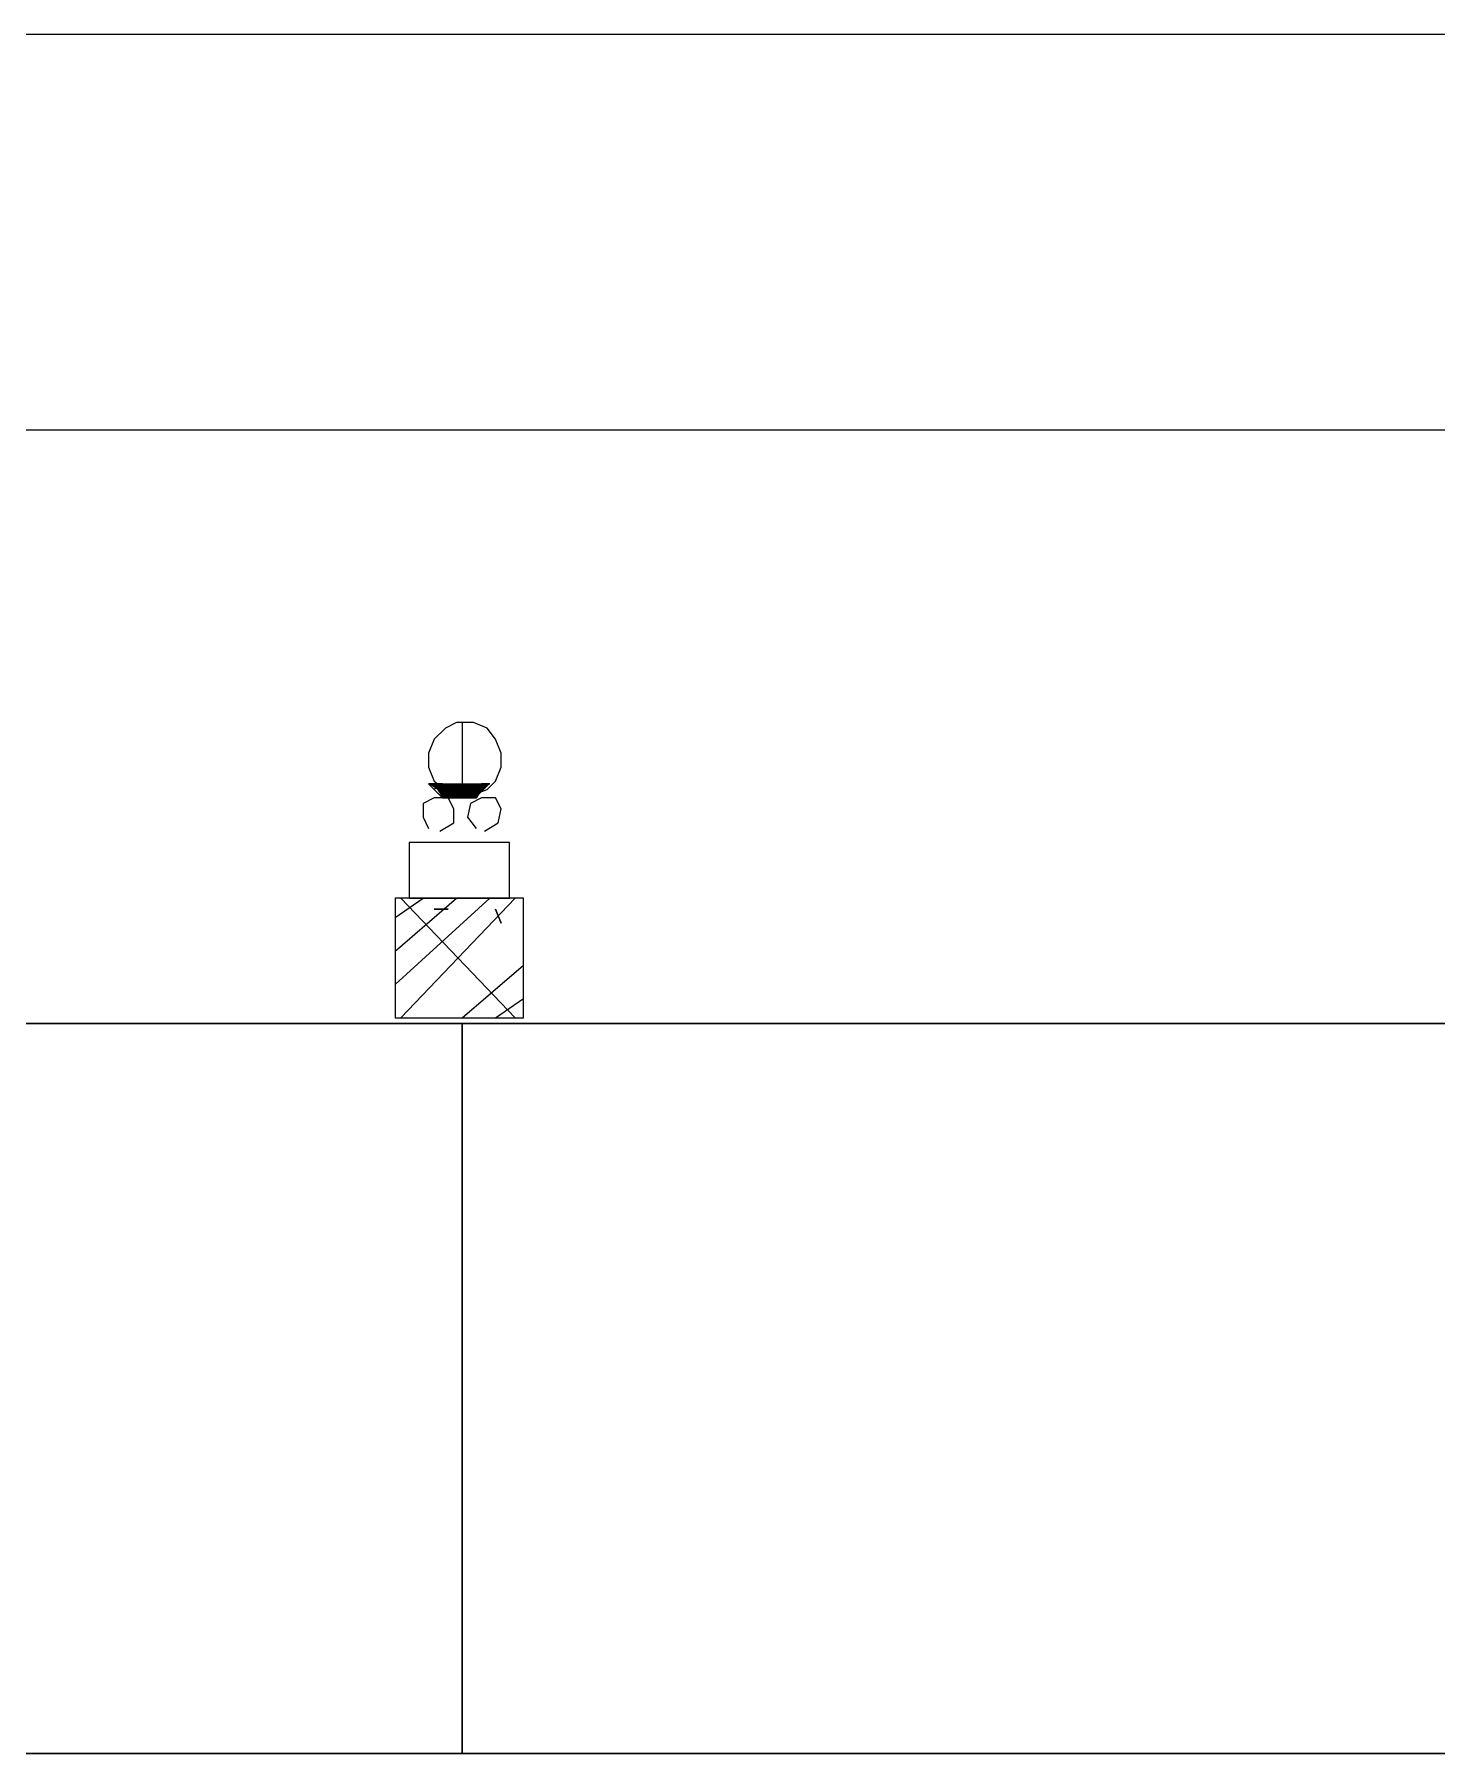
# Model space of a CAD drawing. Header units: millimetres. Extents: x 5 to 415, y 48 to 251.
# Drawn here: x 325.83 to 334.71, y 82 to 92.89 of the extents above; entities that cross this region are included whole.
import ezdxf

# ---------------------------------------------------------------- set-up
doc = ezdxf.new("R2010")
doc.units = ezdxf.units.MM
doc.layers.add('H', color=7, linetype='Continuous')
doc.layers.add('P', color=7, linetype='Continuous')

msp = doc.modelspace()

# ---------------------------------------------------------------- hatches: boundary and pattern name
at = {"layer": 'H', "linetype": 'Continuous'}
for points in [[(328.383, 88.106), (328.33, 88.142), (328.383, 88.142), (328.383, 88.106)], [(328.383, 88.106), (328.383, 88.142), (328.418, 88.142), (328.418, 88.053), (328.383, 88.106)], [(328.418, 88.053), (328.418, 88.142), (328.471, 88.142), (328.471, 88.053), (328.418, 88.053)], [(328.471, 88.053), (328.471, 88.142), (328.507, 88.142), (328.507, 88.053), (328.471, 88.053)], [(328.507, 88.053), (328.507, 88.142), (328.542, 88.142), (328.542, 88.053), (328.507, 88.053)], [(328.542, 88.053), (328.542, 88.142), (328.595, 88.142), (328.595, 88.053), (328.542, 88.053)], [(328.595, 88.053), (328.595, 88.142), (328.63, 88.142), (328.63, 88.053), (328.595, 88.053)], [(328.63, 88.053), (328.63, 88.142), (328.683, 88.142), (328.683, 88.106), (328.63, 88.053)], [(328.683, 88.106), (328.683, 88.142), (328.718, 88.142), (328.683, 88.106)]]:
    msp.add_hatch(color=256, dxfattribs=at).paths.add_polyline_path(points)

# ---------------------------------------------------------------- linework, layer by layer
at = {"layer": 'P'}
for points in [[(347.345, 92.886), (281.04, 92.886)], [(347.345, 92.886), (281.04, 92.886)], [(347.345, 92.886), (281.04, 92.886)], [(281.04, 90.382), (347.345, 90.382)], [(281.04, 90.382), (347.345, 90.382)], [(281.04, 90.382), (347.345, 90.382)], [(328.436, 88.494), (328.366, 88.424)], [(328.436, 88.494), (328.366, 88.424)], [(328.507, 88.53), (328.436, 88.494)], [(328.507, 88.53), (328.436, 88.494)], [(328.613, 88.53), (328.507, 88.53)], [(328.613, 88.53), (328.507, 88.53)], [(328.542, 88.53), (328.542, 88.053)], [(328.701, 88.494), (328.613, 88.53)], [(328.701, 88.494), (328.613, 88.53)], [(328.754, 88.424), (328.701, 88.494)], [(328.754, 88.424), (328.701, 88.494)], [(328.366, 88.424), (328.33, 88.336)], [(328.366, 88.424), (328.33, 88.336)], [(328.789, 88.336), (328.754, 88.424)], [(328.789, 88.336), (328.754, 88.424)], [(328.33, 88.336), (328.33, 88.247)], [(328.33, 88.336), (328.33, 88.247)], [(328.789, 88.247), (328.789, 88.336)], [(328.789, 88.247), (328.789, 88.336)], [(328.33, 88.247), (328.366, 88.159)], [(328.33, 88.247), (328.366, 88.159)], [(328.366, 88.159), (328.436, 88.106)], [(328.366, 88.159), (328.436, 88.106)], [(328.701, 88.106), (328.754, 88.159)], [(328.701, 88.106), (328.754, 88.159)], [(328.754, 88.159), (328.789, 88.247)], [(328.754, 88.159), (328.789, 88.247)], [(328.366, 88.053), (328.295, 88.018)], [(328.366, 88.106), (328.33, 88.142)], [(328.33, 88.142), (328.366, 88.106)], [(328.366, 88.142), (328.33, 88.142)], [(328.33, 88.142), (328.366, 88.142)], [(328.33, 88.142), (328.33, 88.142)], [(328.33, 88.142), (328.33, 88.142)], [(328.418, 88.142), (328.366, 88.106)], [(328.418, 88.142), (328.366, 88.142)], [(328.366, 88.142), (328.418, 88.142)], [(328.366, 88.106), (328.418, 88.053)], [(328.454, 88.053), (328.366, 88.053)], [(328.454, 88.142), (328.418, 88.053)], [(328.454, 88.142), (328.418, 88.053)], [(328.418, 88.053), (328.418, 88.142)], [(328.418, 88.142), (328.454, 88.142)], [(328.418, 88.053), (328.418, 88.142)], [(328.418, 88.053), (328.454, 88.053)], [(328.436, 88.106), (328.507, 88.071)], [(328.436, 88.106), (328.507, 88.071)], [(328.507, 88.142), (328.454, 88.053)], [(328.507, 88.142), (328.454, 88.053)], [(328.454, 88.053), (328.454, 88.142)], [(328.454, 88.142), (328.507, 88.142)], [(328.454, 88.053), (328.454, 88.142)], [(328.489, 87.983), (328.454, 88.053)], [(328.454, 88.053), (328.507, 88.053)], [(328.542, 88.142), (328.507, 88.053)], [(328.542, 88.142), (328.507, 88.053)], [(328.507, 88.053), (328.507, 88.142)], [(328.507, 88.142), (328.542, 88.142)], [(328.507, 88.053), (328.507, 88.142)], [(328.507, 88.053), (328.542, 88.053)], [(328.577, 88.142), (328.542, 88.053)], [(328.577, 88.142), (328.542, 88.053)], [(328.542, 88.053), (328.542, 88.142)], [(328.542, 88.142), (328.577, 88.142)], [(328.542, 88.053), (328.542, 88.142)], [(328.542, 88.053), (328.577, 88.053)], [(328.56, 88.053), (328.701, 88.106)], [(328.56, 88.053), (328.701, 88.106)], [(328.63, 88.142), (328.577, 88.053)], [(328.63, 88.142), (328.577, 88.053)], [(328.577, 88.053), (328.577, 88.142)], [(328.577, 88.142), (328.63, 88.142)], [(328.577, 88.053), (328.577, 88.142)], [(328.577, 88.053), (328.63, 88.053)], [(328.665, 88.053), (328.595, 88.018)], [(328.665, 88.142), (328.63, 88.053)], [(328.63, 88.053), (328.63, 88.142)], [(328.63, 88.142), (328.665, 88.142)], [(328.63, 88.053), (328.63, 88.142)], [(328.665, 88.106), (328.63, 88.053)], [(328.63, 88.053), (328.665, 88.106)], [(328.718, 88.142), (328.665, 88.142)], [(328.665, 88.142), (328.718, 88.142)], [(328.665, 88.106), (328.665, 88.106)], [(328.665, 88.106), (328.665, 88.106)], [(328.754, 88.053), (328.665, 88.053)], [(328.718, 88.142), (328.718, 88.142)], [(328.718, 88.142), (328.718, 88.142)], [(328.718, 88.142), (328.718, 88.142)], [(328.718, 88.142), (328.718, 88.142)], [(328.718, 88.142), (328.718, 88.142)], [(328.718, 88.142), (328.718, 88.142)], [(328.789, 87.983), (328.754, 88.053)], [(328.295, 88.018), (328.295, 87.93)], [(328.489, 87.895), (328.489, 87.983)], [(328.595, 88.018), (328.577, 87.93)], [(328.771, 87.895), (328.789, 87.983)], [(328.295, 87.93), (328.33, 87.859)], [(328.401, 87.842), (328.489, 87.895)], [(328.577, 87.93), (328.63, 87.859)], [(328.683, 87.842), (328.771, 87.895)], [(328.842, 87.771), (328.207, 87.771)], [(328.207, 87.771), (328.207, 87.418)], [(328.842, 87.418), (328.842, 87.771)], [(328.119, 87.295), (328.295, 87.418)], [(328.119, 87.083), (328.507, 87.418)], [(328.119, 86.872), (328.718, 87.418)], [(328.93, 87.418), (328.119, 87.418)], [(328.119, 87.418), (328.119, 86.66)], [(328.154, 87.418), (328.877, 86.66)], [(328.877, 87.418), (328.154, 86.66)], [(328.207, 87.418), (328.842, 87.418)], [(328.93, 86.66), (328.93, 87.418)], [(328.454, 87.348), (328.366, 87.348)], [(328.366, 87.348), (328.454, 87.348)], [(328.754, 87.348), (328.789, 87.26)], [(328.789, 87.26), (328.754, 87.348)], [(328.542, 86.66), (328.93, 86.995)], [(328.754, 86.66), (328.93, 86.783)], [(328.119, 86.66), (328.93, 86.66)], [(321.945, 86.625), (328.542, 86.625)], [(328.542, 86.625), (321.945, 86.625)], [(328.542, 86.625), (328.542, 82.003)], [(328.542, 82.003), (328.542, 86.625)], [(328.542, 82.003), (328.542, 86.625)], [(328.542, 86.625), (335.104, 86.625)], [(335.104, 86.625), (328.542, 86.625)], [(328.542, 86.625), (328.542, 82.003)], [(328.542, 82.003), (321.945, 82.003)], [(321.945, 82.003), (328.542, 82.003)], [(335.104, 82.003), (328.542, 82.003)], [(328.542, 82.003), (335.104, 82.003)]]:
    msp.add_lwpolyline(points, dxfattribs=at)

doc.saveas('drawing.dxf')
